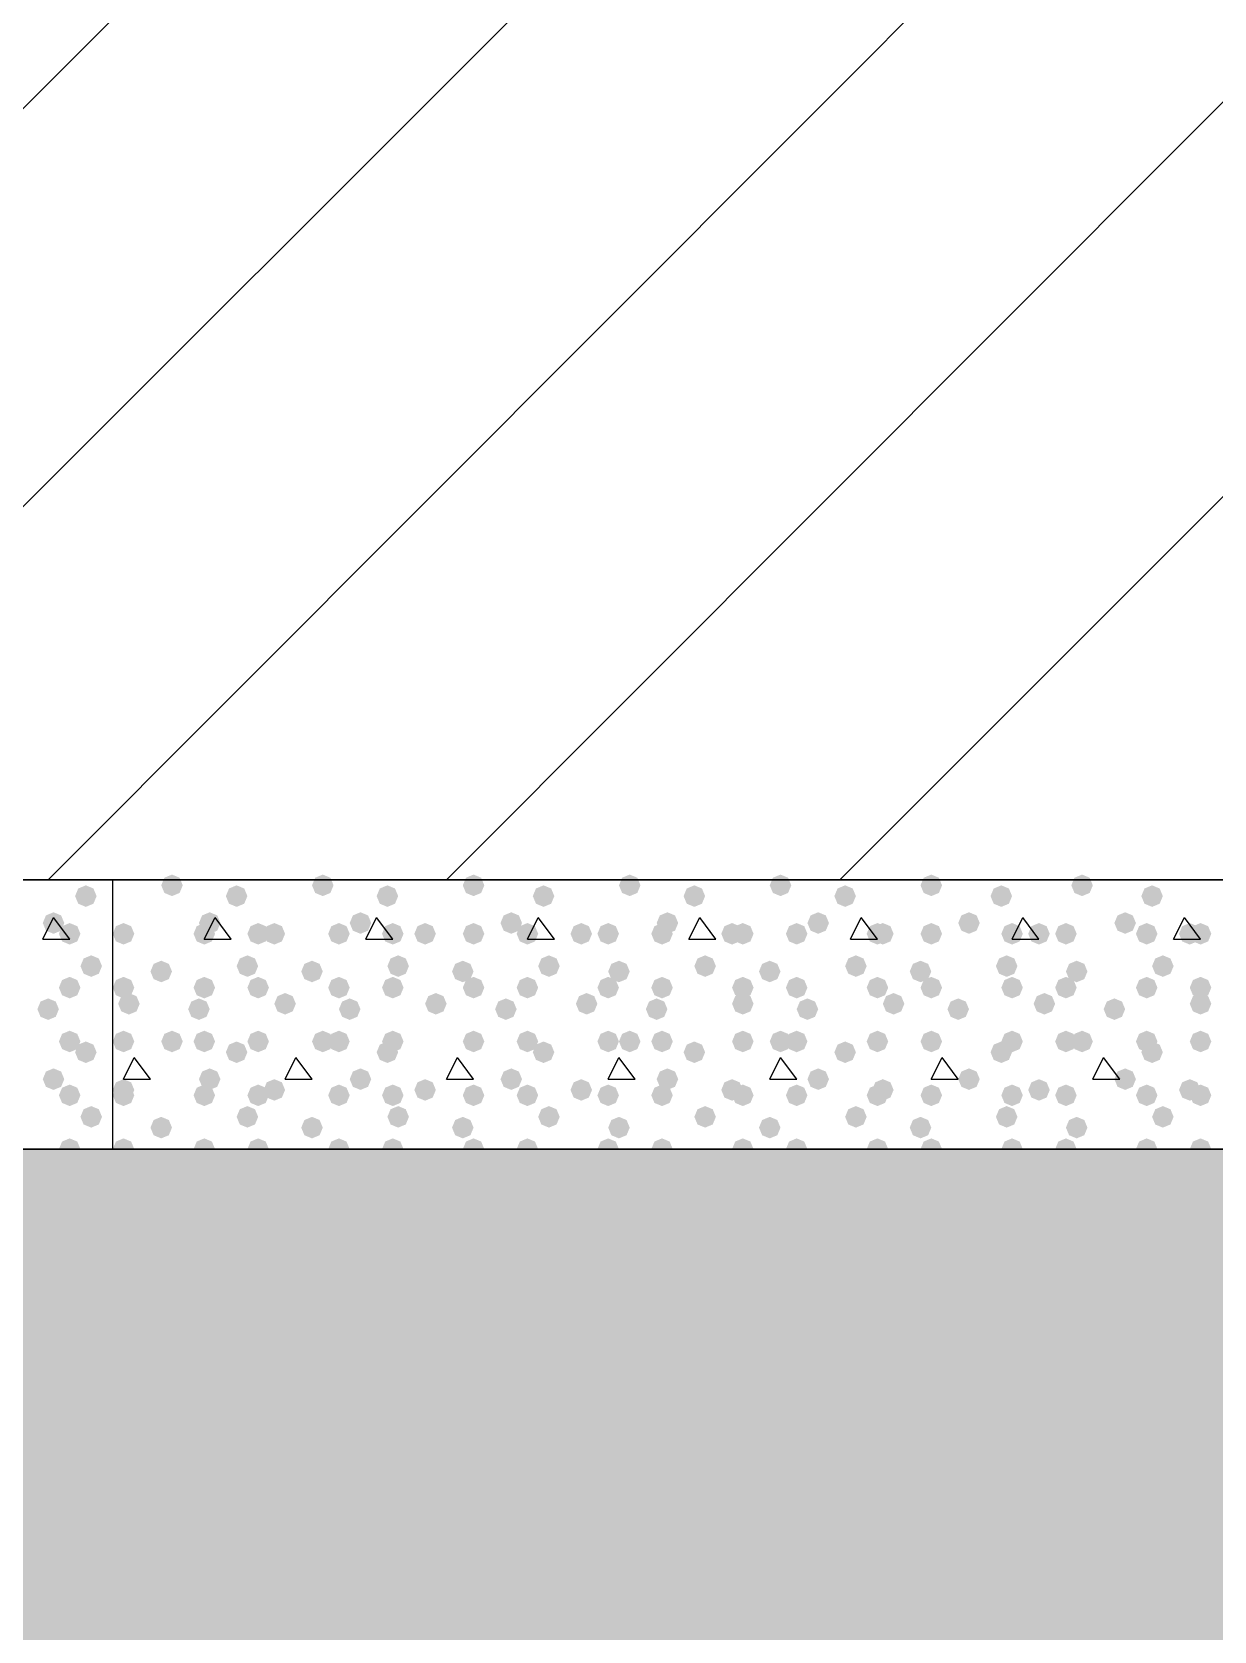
# Model space of a CAD drawing. Header units: millimetres. Extents: x 0 to 420, y 0 to 297.
# Drawn here: x 301.29 to 310.58, y 138.83 to 151.41 of the extents above; entities that cross this region are included whole.
import ezdxf

# ---------------------------------------------------------------- set-up
doc = ezdxf.new("R2010")
doc.units = ezdxf.units.MM
doc.layers.get('0').update_dxf_attribs({"linetype": 'CONTINUOUS'})

msp = doc.modelspace()

# ---------------------------------------------------------------- hatches: boundary and pattern name
at = {"true_color": 0x000008}
for points in [[(302.471667, 144.695333), (302.446796, 144.635537), (302.387, 144.610667), (302.327204, 144.635537), (302.302333, 144.695333), (302.327204, 144.755129), (302.387, 144.78), (302.446796, 144.755129)], [(303.657, 144.695333), (303.632129, 144.635537), (303.572333, 144.610667), (303.512538, 144.635537), (303.487667, 144.695333), (303.512537, 144.755129), (303.572333, 144.78), (303.632129, 144.755129)], [(304.842333, 144.695333), (304.817462, 144.635537), (304.757667, 144.610667), (304.697871, 144.635537), (304.673, 144.695333), (304.697871, 144.755129), (304.757667, 144.78), (304.817462, 144.755129)], [(306.07, 144.695333), (306.045129, 144.635537), (305.985333, 144.610667), (305.925538, 144.635537), (305.900667, 144.695333), (305.925537, 144.755129), (305.985333, 144.78), (306.045129, 144.755129)], [(307.255333, 144.695333), (307.230463, 144.635537), (307.170667, 144.610667), (307.110871, 144.635537), (307.086, 144.695333), (307.110871, 144.755129), (307.170667, 144.78), (307.230462, 144.755129)], [(308.440667, 144.695333), (308.415796, 144.635537), (308.356, 144.610667), (308.296204, 144.635537), (308.271333, 144.695333), (308.296204, 144.755129), (308.356, 144.78), (308.415796, 144.755129)], [(309.626, 144.695333), (309.601129, 144.635537), (309.541333, 144.610667), (309.481537, 144.635537), (309.456667, 144.695333), (309.481537, 144.755129), (309.541333, 144.78), (309.601129, 144.755129)], [(302.979667, 144.610667), (302.954796, 144.550871), (302.895, 144.526), (302.835204, 144.550871), (302.810333, 144.610667), (302.835204, 144.670462), (302.895, 144.695333), (302.954796, 144.670463)], [(304.165, 144.610667), (304.140129, 144.550871), (304.080333, 144.526), (304.020538, 144.550871), (303.995667, 144.610667), (304.020537, 144.670462), (304.080333, 144.695333), (304.140129, 144.670463)], [(305.392667, 144.610667), (305.367796, 144.550871), (305.308, 144.526), (305.248204, 144.550871), (305.223333, 144.610667), (305.248204, 144.670462), (305.308, 144.695333), (305.367796, 144.670463)], [(306.578, 144.610667), (306.553129, 144.550871), (306.493333, 144.526), (306.433538, 144.550871), (306.408667, 144.610667), (306.433537, 144.670462), (306.493333, 144.695333), (306.553129, 144.670463)], [(307.763333, 144.610667), (307.738462, 144.550871), (307.678667, 144.526), (307.618871, 144.550871), (307.594, 144.610667), (307.618871, 144.670462), (307.678667, 144.695333), (307.738462, 144.670463)], [(308.991, 144.610667), (308.966129, 144.550871), (308.906333, 144.526), (308.846537, 144.550871), (308.821667, 144.610667), (308.846537, 144.670462), (308.906333, 144.695333), (308.966129, 144.670463)], [(310.176333, 144.610667), (310.151462, 144.550871), (310.091667, 144.526), (310.031871, 144.550871), (310.007, 144.610667), (310.031871, 144.670462), (310.091667, 144.695333), (310.151462, 144.670463)], [(302.768, 144.399), (302.743129, 144.339204), (302.683333, 144.314333), (302.623538, 144.339204), (302.598667, 144.399), (302.623537, 144.458796), (302.683333, 144.483667), (302.743129, 144.458796)], [(303.953333, 144.399), (303.928463, 144.339204), (303.868667, 144.314333), (303.808871, 144.339204), (303.784, 144.399), (303.808871, 144.458796), (303.868667, 144.483667), (303.928462, 144.458796)], [(305.138667, 144.399), (305.113796, 144.339204), (305.054, 144.314333), (304.994204, 144.339204), (304.969333, 144.399), (304.994204, 144.458796), (305.054, 144.483667), (305.113796, 144.458796)], [(306.366333, 144.399), (306.341462, 144.339204), (306.281667, 144.314333), (306.221871, 144.339204), (306.197, 144.399), (306.221871, 144.458796), (306.281667, 144.483667), (306.341462, 144.458796)], [(307.551667, 144.399), (307.526796, 144.339204), (307.467, 144.314333), (307.407204, 144.339204), (307.382333, 144.399), (307.407204, 144.458796), (307.467, 144.483667), (307.526796, 144.458796)], [(308.737, 144.399), (308.712129, 144.339204), (308.652333, 144.314333), (308.592538, 144.339204), (308.567667, 144.399), (308.592537, 144.458796), (308.652333, 144.483667), (308.712129, 144.458796)], [(309.964667, 144.399), (309.939796, 144.339204), (309.88, 144.314333), (309.820204, 144.339204), (309.795333, 144.399), (309.820204, 144.458796), (309.88, 144.483667), (309.939796, 144.458796)], [(302.090667, 144.314333), (302.065796, 144.254537), (302.006, 144.229667), (301.946204, 144.254537), (301.921333, 144.314333), (301.946204, 144.374129), (302.006, 144.399), (302.065796, 144.374129)], [(302.090667, 144.314333), (302.065796, 144.254537), (302.006, 144.229667), (301.946204, 144.254537), (301.921333, 144.314333), (301.946204, 144.374129), (302.006, 144.399), (302.065796, 144.374129)], [(302.725667, 144.314333), (302.700796, 144.254537), (302.641, 144.229667), (302.581204, 144.254537), (302.556333, 144.314333), (302.581204, 144.374129), (302.641, 144.399), (302.700796, 144.374129)], [(303.149, 144.314333), (303.124129, 144.254537), (303.064333, 144.229667), (303.004537, 144.254537), (302.979667, 144.314333), (303.004537, 144.374129), (303.064333, 144.399), (303.124129, 144.374129)], [(303.276, 144.314333), (303.251129, 144.254537), (303.191333, 144.229667), (303.131537, 144.254537), (303.106667, 144.314333), (303.131537, 144.374129), (303.191333, 144.399), (303.251129, 144.374129)], [(303.784, 144.314333), (303.759129, 144.254537), (303.699333, 144.229667), (303.639537, 144.254537), (303.614667, 144.314333), (303.639537, 144.374129), (303.699333, 144.399), (303.759129, 144.374129)], [(304.207333, 144.314333), (304.182462, 144.254537), (304.122667, 144.229667), (304.062871, 144.254537), (304.038, 144.314333), (304.062871, 144.374129), (304.122667, 144.399), (304.182462, 144.374129)], [(304.461333, 144.314333), (304.436462, 144.254537), (304.376667, 144.229667), (304.316871, 144.254537), (304.292, 144.314333), (304.316871, 144.374129), (304.376667, 144.399), (304.436462, 144.374129)], [(304.842333, 144.314333), (304.817462, 144.254537), (304.757667, 144.229667), (304.697871, 144.254537), (304.673, 144.314333), (304.697871, 144.374129), (304.757667, 144.399), (304.817462, 144.374129)], [(305.265667, 144.314333), (305.240796, 144.254537), (305.181, 144.229667), (305.121204, 144.254537), (305.096333, 144.314333), (305.121204, 144.374129), (305.181, 144.399), (305.240796, 144.374129)], [(305.689, 144.314333), (305.664129, 144.254537), (305.604333, 144.229667), (305.544537, 144.254537), (305.519667, 144.314333), (305.544537, 144.374129), (305.604333, 144.399), (305.664129, 144.374129)], [(305.900667, 144.314333), (305.875796, 144.254537), (305.816, 144.229667), (305.756204, 144.254537), (305.731333, 144.314333), (305.756204, 144.374129), (305.816, 144.399), (305.875796, 144.374129)], [(306.324, 144.314333), (306.299129, 144.254537), (306.239333, 144.229667), (306.179537, 144.254537), (306.154667, 144.314333), (306.179537, 144.374129), (306.239333, 144.399), (306.299129, 144.374129)], [(306.874333, 144.314333), (306.849462, 144.254537), (306.789667, 144.229667), (306.729871, 144.254537), (306.705, 144.314333), (306.729871, 144.374129), (306.789667, 144.399), (306.849462, 144.374129)], [(306.959, 144.314333), (306.934129, 144.254537), (306.874333, 144.229667), (306.814537, 144.254537), (306.789667, 144.314333), (306.814537, 144.374129), (306.874333, 144.399), (306.934129, 144.374129)], [(307.382333, 144.314333), (307.357462, 144.254537), (307.297667, 144.229667), (307.237871, 144.254537), (307.213, 144.314333), (307.237871, 144.374129), (307.297667, 144.399), (307.357462, 144.374129)], [(308.017333, 144.314333), (307.992462, 144.254537), (307.932667, 144.229667), (307.872871, 144.254537), (307.848, 144.314333), (307.872871, 144.374129), (307.932667, 144.399), (307.992462, 144.374129)], [(308.059667, 144.314333), (308.034796, 144.254537), (307.975, 144.229667), (307.915204, 144.254537), (307.890333, 144.314333), (307.915204, 144.374129), (307.975, 144.399), (308.034796, 144.374129)], [(308.440667, 144.314333), (308.415796, 144.254537), (308.356, 144.229667), (308.296204, 144.254537), (308.271333, 144.314333), (308.296204, 144.374129), (308.356, 144.399), (308.415796, 144.374129)], [(309.075667, 144.314333), (309.050796, 144.254537), (308.991, 144.229667), (308.931204, 144.254537), (308.906333, 144.314333), (308.931204, 144.374129), (308.991, 144.399), (309.050796, 144.374129)], [(309.287333, 144.314333), (309.262462, 144.254537), (309.202667, 144.229667), (309.142871, 144.254537), (309.118, 144.314333), (309.142871, 144.374129), (309.202667, 144.399), (309.262462, 144.374129)], [(309.499, 144.314333), (309.474129, 144.254537), (309.414333, 144.229667), (309.354537, 144.254537), (309.329667, 144.314333), (309.354537, 144.374129), (309.414333, 144.399), (309.474129, 144.374129)], [(310.134, 144.314333), (310.109129, 144.254537), (310.049333, 144.229667), (309.989537, 144.254537), (309.964667, 144.314333), (309.989537, 144.374129), (310.049333, 144.399), (310.109129, 144.374129)], [(310.472667, 144.314333), (310.447796, 144.254537), (310.388, 144.229667), (310.328204, 144.254537), (310.303333, 144.314333), (310.328204, 144.374129), (310.388, 144.399), (310.447796, 144.374129)], [(310.557333, 144.314333), (310.532462, 144.254537), (310.472667, 144.229667), (310.412871, 144.254537), (310.388, 144.314333), (310.412871, 144.374129), (310.472667, 144.399), (310.532462, 144.374129)], [(302.387, 144.018), (302.362129, 143.958204), (302.302333, 143.933333), (302.242538, 143.958204), (302.217667, 144.018), (302.242537, 144.077796), (302.302333, 144.102667), (302.362129, 144.077796)], [(303.064333, 144.060333), (303.039462, 144.000537), (302.979667, 143.975667), (302.919871, 144.000537), (302.895, 144.060333), (302.919871, 144.120129), (302.979667, 144.145), (303.039462, 144.120129)], [(303.572333, 144.018), (303.547462, 143.958204), (303.487667, 143.933333), (303.427871, 143.958204), (303.403, 144.018), (303.427871, 144.077796), (303.487667, 144.102667), (303.547462, 144.077796)], [(304.249667, 144.060333), (304.224796, 144.000537), (304.165, 143.975667), (304.105204, 144.000537), (304.080333, 144.060333), (304.105204, 144.120129), (304.165, 144.145), (304.224796, 144.120129)], [(304.757667, 144.018), (304.732796, 143.958204), (304.673, 143.933333), (304.613204, 143.958204), (304.588333, 144.018), (304.613204, 144.077796), (304.673, 144.102667), (304.732796, 144.077796)], [(305.435, 144.060333), (305.410129, 144.000537), (305.350333, 143.975667), (305.290538, 144.000537), (305.265667, 144.060333), (305.290537, 144.120129), (305.350333, 144.145), (305.410129, 144.120129)], [(305.985333, 144.018), (305.960463, 143.958204), (305.900667, 143.933333), (305.840871, 143.958204), (305.816, 144.018), (305.840871, 144.077796), (305.900667, 144.102667), (305.960462, 144.077796)], [(306.662667, 144.060333), (306.637796, 144.000537), (306.578, 143.975667), (306.518204, 144.000537), (306.493333, 144.060333), (306.518204, 144.120129), (306.578, 144.145), (306.637796, 144.120129)], [(307.170667, 144.018), (307.145796, 143.958204), (307.086, 143.933333), (307.026204, 143.958204), (307.001333, 144.018), (307.026204, 144.077796), (307.086, 144.102667), (307.145796, 144.077796)], [(307.848, 144.060333), (307.823129, 144.000537), (307.763333, 143.975667), (307.703538, 144.000537), (307.678667, 144.060333), (307.703537, 144.120129), (307.763333, 144.145), (307.823129, 144.120129)], [(308.356, 144.018), (308.331129, 143.958204), (308.271333, 143.933333), (308.211537, 143.958204), (308.186667, 144.018), (308.211537, 144.077796), (308.271333, 144.102667), (308.331129, 144.077796)], [(309.033333, 144.060333), (309.008462, 144.000537), (308.948667, 143.975667), (308.888871, 144.000537), (308.864, 144.060333), (308.888871, 144.120129), (308.948667, 144.145), (309.008462, 144.120129)], [(309.583667, 144.018), (309.558796, 143.958204), (309.499, 143.933333), (309.439204, 143.958204), (309.414333, 144.018), (309.439204, 144.077796), (309.499, 144.102667), (309.558796, 144.077796)], [(310.261, 144.060333), (310.236129, 144.000537), (310.176333, 143.975667), (310.116537, 144.000537), (310.091667, 144.060333), (310.116537, 144.120129), (310.176333, 144.145), (310.236129, 144.120129)], [(302.090667, 143.891), (302.065796, 143.831204), (302.006, 143.806333), (301.946204, 143.831204), (301.921333, 143.891), (301.946204, 143.950796), (302.006, 143.975667), (302.065796, 143.950796)], [(302.725667, 143.891), (302.700796, 143.831204), (302.641, 143.806333), (302.581204, 143.831204), (302.556333, 143.891), (302.581204, 143.950796), (302.641, 143.975667), (302.700796, 143.950796)], [(303.149, 143.891), (303.124129, 143.831204), (303.064333, 143.806333), (303.004537, 143.831204), (302.979667, 143.891), (303.004537, 143.950796), (303.064333, 143.975667), (303.124129, 143.950796)], [(303.784, 143.891), (303.759129, 143.831204), (303.699333, 143.806333), (303.639537, 143.831204), (303.614667, 143.891), (303.639537, 143.950796), (303.699333, 143.975667), (303.759129, 143.950796)], [(304.207333, 143.891), (304.182462, 143.831204), (304.122667, 143.806333), (304.062871, 143.831204), (304.038, 143.891), (304.062871, 143.950796), (304.122667, 143.975667), (304.182462, 143.950796)], [(304.842333, 143.891), (304.817462, 143.831204), (304.757667, 143.806333), (304.697871, 143.831204), (304.673, 143.891), (304.697871, 143.950796), (304.757667, 143.975667), (304.817462, 143.950796)], [(305.265667, 143.891), (305.240796, 143.831204), (305.181, 143.806333), (305.121204, 143.831204), (305.096333, 143.891), (305.121204, 143.950796), (305.181, 143.975667), (305.240796, 143.950796)], [(305.900667, 143.891), (305.875796, 143.831204), (305.816, 143.806333), (305.756204, 143.831204), (305.731333, 143.891), (305.756204, 143.950796), (305.816, 143.975667), (305.875796, 143.950796)], [(306.324, 143.891), (306.299129, 143.831204), (306.239333, 143.806333), (306.179537, 143.831204), (306.154667, 143.891), (306.179537, 143.950796), (306.239333, 143.975667), (306.299129, 143.950796)], [(306.959, 143.891), (306.934129, 143.831204), (306.874333, 143.806333), (306.814537, 143.831204), (306.789667, 143.891), (306.814537, 143.950796), (306.874333, 143.975667), (306.934129, 143.950796)], [(307.382333, 143.891), (307.357462, 143.831204), (307.297667, 143.806333), (307.237871, 143.831204), (307.213, 143.891), (307.237871, 143.950796), (307.297667, 143.975667), (307.357462, 143.950796)], [(308.017333, 143.891), (307.992462, 143.831204), (307.932667, 143.806333), (307.872871, 143.831204), (307.848, 143.891), (307.872871, 143.950796), (307.932667, 143.975667), (307.992462, 143.950796)], [(308.440667, 143.891), (308.415796, 143.831204), (308.356, 143.806333), (308.296204, 143.831204), (308.271333, 143.891), (308.296204, 143.950796), (308.356, 143.975667), (308.415796, 143.950796)], [(309.075667, 143.891), (309.050796, 143.831204), (308.991, 143.806333), (308.931204, 143.831204), (308.906333, 143.891), (308.931204, 143.950796), (308.991, 143.975667), (309.050796, 143.950796)], [(309.499, 143.891), (309.474129, 143.831204), (309.414333, 143.806333), (309.354537, 143.831204), (309.329667, 143.891), (309.354537, 143.950796), (309.414333, 143.975667), (309.474129, 143.950796)], [(310.134, 143.891), (310.109129, 143.831204), (310.049333, 143.806333), (309.989537, 143.831204), (309.964667, 143.891), (309.989537, 143.950796), (310.049333, 143.975667), (310.109129, 143.950796)], [(310.557333, 143.891), (310.532462, 143.831204), (310.472667, 143.806333), (310.412871, 143.831204), (310.388, 143.891), (310.412871, 143.950796), (310.472667, 143.975667), (310.532462, 143.950796)], [(302.133, 143.764), (302.108129, 143.704204), (302.048333, 143.679333), (301.988538, 143.704204), (301.963667, 143.764), (301.988537, 143.823796), (302.048333, 143.848667), (302.108129, 143.823796)], [(303.360667, 143.764), (303.335796, 143.704204), (303.276, 143.679333), (303.216204, 143.704204), (303.191333, 143.764), (303.216204, 143.823796), (303.276, 143.848667), (303.335796, 143.823796)], [(304.546, 143.764), (304.521129, 143.704204), (304.461333, 143.679333), (304.401538, 143.704204), (304.376667, 143.764), (304.401537, 143.823796), (304.461333, 143.848667), (304.521129, 143.823796)], [(305.731333, 143.764), (305.706462, 143.704204), (305.646667, 143.679333), (305.586871, 143.704204), (305.562, 143.764), (305.586871, 143.823796), (305.646667, 143.848667), (305.706462, 143.823796)], [(306.959, 143.764), (306.934129, 143.704204), (306.874333, 143.679333), (306.814537, 143.704204), (306.789667, 143.764), (306.814537, 143.823796), (306.874333, 143.848667), (306.934129, 143.823796)], [(308.144333, 143.764), (308.119462, 143.704204), (308.059667, 143.679333), (307.999871, 143.704204), (307.975, 143.764), (307.999871, 143.823796), (308.059667, 143.848667), (308.119462, 143.823796)], [(309.329667, 143.764), (309.304796, 143.704204), (309.245, 143.679333), (309.185204, 143.704204), (309.160333, 143.764), (309.185204, 143.823796), (309.245, 143.848667), (309.304796, 143.823796)], [(310.557333, 143.764), (310.532462, 143.704204), (310.472667, 143.679333), (310.412871, 143.704204), (310.388, 143.764), (310.412871, 143.823796), (310.472667, 143.848667), (310.532462, 143.823796)], [(302.683333, 143.721667), (302.658462, 143.661871), (302.598667, 143.637), (302.538871, 143.661871), (302.514, 143.721667), (302.538871, 143.781462), (302.598667, 143.806333), (302.658462, 143.781463)], [(303.868667, 143.721667), (303.843796, 143.661871), (303.784, 143.637), (303.724204, 143.661871), (303.699333, 143.721667), (303.724204, 143.781462), (303.784, 143.806333), (303.843796, 143.781463)], [(305.096333, 143.721667), (305.071462, 143.661871), (305.011667, 143.637), (304.951871, 143.661871), (304.927, 143.721667), (304.951871, 143.781462), (305.011667, 143.806333), (305.071462, 143.781463)], [(306.281667, 143.721667), (306.256796, 143.661871), (306.197, 143.637), (306.137204, 143.661871), (306.112333, 143.721667), (306.137204, 143.781462), (306.197, 143.806333), (306.256796, 143.781463)], [(307.467, 143.721667), (307.442129, 143.661871), (307.382333, 143.637), (307.322538, 143.661871), (307.297667, 143.721667), (307.322537, 143.781462), (307.382333, 143.806333), (307.442129, 143.781463)], [(308.652333, 143.721667), (308.627462, 143.661871), (308.567667, 143.637), (308.507871, 143.661871), (308.483, 143.721667), (308.507871, 143.781462), (308.567667, 143.806333), (308.627462, 143.781463)], [(309.88, 143.721667), (309.855129, 143.661871), (309.795333, 143.637), (309.735537, 143.661871), (309.710667, 143.721667), (309.735537, 143.781462), (309.795333, 143.806333), (309.855129, 143.781463)], [(302.090667, 143.467667), (302.065796, 143.407871), (302.006, 143.383), (301.946204, 143.407871), (301.921333, 143.467667), (301.946204, 143.527462), (302.006, 143.552333), (302.065796, 143.527463)], [(302.471667, 143.467667), (302.446796, 143.407871), (302.387, 143.383), (302.327204, 143.407871), (302.302333, 143.467667), (302.327204, 143.527462), (302.387, 143.552333), (302.446796, 143.527463)], [(302.725667, 143.467667), (302.700796, 143.407871), (302.641, 143.383), (302.581204, 143.407871), (302.556333, 143.467667), (302.581204, 143.527462), (302.641, 143.552333), (302.700796, 143.527463)], [(302.979667, 143.383), (302.954796, 143.323204), (302.895, 143.298333), (302.835204, 143.323204), (302.810333, 143.383), (302.835204, 143.442796), (302.895, 143.467667), (302.954796, 143.442796)], [(303.149, 143.467667), (303.124129, 143.407871), (303.064333, 143.383), (303.004537, 143.407871), (302.979667, 143.467667), (303.004537, 143.527462), (303.064333, 143.552333), (303.124129, 143.527463)], [(303.657, 143.467667), (303.632129, 143.407871), (303.572333, 143.383), (303.512538, 143.407871), (303.487667, 143.467667), (303.512537, 143.527462), (303.572333, 143.552333), (303.632129, 143.527463)], [(303.784, 143.467667), (303.759129, 143.407871), (303.699333, 143.383), (303.639537, 143.407871), (303.614667, 143.467667), (303.639537, 143.527462), (303.699333, 143.552333), (303.759129, 143.527463)], [(304.165, 143.383), (304.140129, 143.323204), (304.080333, 143.298333), (304.020538, 143.323204), (303.995667, 143.383), (304.020537, 143.442796), (304.080333, 143.467667), (304.140129, 143.442796)], [(304.207333, 143.467667), (304.182462, 143.407871), (304.122667, 143.383), (304.062871, 143.407871), (304.038, 143.467667), (304.062871, 143.527462), (304.122667, 143.552333), (304.182462, 143.527463)], [(304.842333, 143.467667), (304.817462, 143.407871), (304.757667, 143.383), (304.697871, 143.407871), (304.673, 143.467667), (304.697871, 143.527462), (304.757667, 143.552333), (304.817462, 143.527463)], [(304.842333, 143.467667), (304.817462, 143.407871), (304.757667, 143.383), (304.697871, 143.407871), (304.673, 143.467667), (304.697871, 143.527462), (304.757667, 143.552333), (304.817462, 143.527463)], [(305.265667, 143.467667), (305.240796, 143.407871), (305.181, 143.383), (305.121204, 143.407871), (305.096333, 143.467667), (305.121204, 143.527462), (305.181, 143.552333), (305.240796, 143.527463)], [(305.392667, 143.383), (305.367796, 143.323204), (305.308, 143.298333), (305.248204, 143.323204), (305.223333, 143.383), (305.248204, 143.442796), (305.308, 143.467667), (305.367796, 143.442796)], [(305.900667, 143.467667), (305.875796, 143.407871), (305.816, 143.383), (305.756204, 143.407871), (305.731333, 143.467667), (305.756204, 143.527462), (305.816, 143.552333), (305.875796, 143.527463)], [(306.07, 143.467667), (306.045129, 143.407871), (305.985333, 143.383), (305.925538, 143.407871), (305.900667, 143.467667), (305.925537, 143.527462), (305.985333, 143.552333), (306.045129, 143.527463)], [(306.324, 143.467667), (306.299129, 143.407871), (306.239333, 143.383), (306.179537, 143.407871), (306.154667, 143.467667), (306.179537, 143.527462), (306.239333, 143.552333), (306.299129, 143.527463)], [(306.578, 143.383), (306.553129, 143.323204), (306.493333, 143.298333), (306.433538, 143.323204), (306.408667, 143.383), (306.433537, 143.442796), (306.493333, 143.467667), (306.553129, 143.442796)], [(306.959, 143.467667), (306.934129, 143.407871), (306.874333, 143.383), (306.814537, 143.407871), (306.789667, 143.467667), (306.814537, 143.527462), (306.874333, 143.552333), (306.934129, 143.527463)], [(307.255333, 143.467667), (307.230463, 143.407871), (307.170667, 143.383), (307.110871, 143.407871), (307.086, 143.467667), (307.110871, 143.527462), (307.170667, 143.552333), (307.230462, 143.527463)], [(307.382333, 143.467667), (307.357462, 143.407871), (307.297667, 143.383), (307.237871, 143.407871), (307.213, 143.467667), (307.237871, 143.527462), (307.297667, 143.552333), (307.357462, 143.527463)], [(307.763333, 143.383), (307.738462, 143.323204), (307.678667, 143.298333), (307.618871, 143.323204), (307.594, 143.383), (307.618871, 143.442796), (307.678667, 143.467667), (307.738462, 143.442796)], [(308.017333, 143.467667), (307.992462, 143.407871), (307.932667, 143.383), (307.872871, 143.407871), (307.848, 143.467667), (307.872871, 143.527462), (307.932667, 143.552333), (307.992462, 143.527463)], [(308.440667, 143.467667), (308.415796, 143.407871), (308.356, 143.383), (308.296204, 143.407871), (308.271333, 143.467667), (308.296204, 143.527462), (308.356, 143.552333), (308.415796, 143.527463)], [(308.440667, 143.467667), (308.415796, 143.407871), (308.356, 143.383), (308.296204, 143.407871), (308.271333, 143.467667), (308.296204, 143.527462), (308.356, 143.552333), (308.415796, 143.527463)], [(308.991, 143.383), (308.966129, 143.323204), (308.906333, 143.298333), (308.846537, 143.323204), (308.821667, 143.383), (308.846537, 143.442796), (308.906333, 143.467667), (308.966129, 143.442796)], [(309.075667, 143.467667), (309.050796, 143.407871), (308.991, 143.383), (308.931204, 143.407871), (308.906333, 143.467667), (308.931204, 143.527462), (308.991, 143.552333), (309.050796, 143.527463)], [(309.499, 143.467667), (309.474129, 143.407871), (309.414333, 143.383), (309.354537, 143.407871), (309.329667, 143.467667), (309.354537, 143.527462), (309.414333, 143.552333), (309.474129, 143.527463)], [(309.626, 143.467667), (309.601129, 143.407871), (309.541333, 143.383), (309.481537, 143.407871), (309.456667, 143.467667), (309.481537, 143.527462), (309.541333, 143.552333), (309.601129, 143.527463)], [(310.134, 143.467667), (310.109129, 143.407871), (310.049333, 143.383), (309.989537, 143.407871), (309.964667, 143.467667), (309.989537, 143.527462), (310.049333, 143.552333), (310.109129, 143.527463)], [(310.176333, 143.383), (310.151462, 143.323204), (310.091667, 143.298333), (310.031871, 143.323204), (310.007, 143.383), (310.031871, 143.442796), (310.091667, 143.467667), (310.151462, 143.442796)], [(310.557333, 143.467667), (310.532462, 143.407871), (310.472667, 143.383), (310.412871, 143.407871), (310.388, 143.467667), (310.412871, 143.527462), (310.472667, 143.552333), (310.532462, 143.527463)], [(302.768, 143.171333), (302.743129, 143.111537), (302.683333, 143.086667), (302.623538, 143.111537), (302.598667, 143.171333), (302.623537, 143.231129), (302.683333, 143.256), (302.743129, 143.231129)], [(303.953333, 143.171333), (303.928463, 143.111537), (303.868667, 143.086667), (303.808871, 143.111537), (303.784, 143.171333), (303.808871, 143.231129), (303.868667, 143.256), (303.928462, 143.231129)], [(305.138667, 143.171333), (305.113796, 143.111537), (305.054, 143.086667), (304.994204, 143.111537), (304.969333, 143.171333), (304.994204, 143.231129), (305.054, 143.256), (305.113796, 143.231129)], [(306.366333, 143.171333), (306.341462, 143.111537), (306.281667, 143.086667), (306.221871, 143.111537), (306.197, 143.171333), (306.221871, 143.231129), (306.281667, 143.256), (306.341462, 143.231129)], [(307.551667, 143.171333), (307.526796, 143.111537), (307.467, 143.086667), (307.407204, 143.111537), (307.382333, 143.171333), (307.407204, 143.231129), (307.467, 143.256), (307.526796, 143.231129)], [(308.737, 143.171333), (308.712129, 143.111537), (308.652333, 143.086667), (308.592538, 143.111537), (308.567667, 143.171333), (308.592537, 143.231129), (308.652333, 143.256), (308.712129, 143.231129)], [(309.964667, 143.171333), (309.939796, 143.111537), (309.88, 143.086667), (309.820204, 143.111537), (309.795333, 143.171333), (309.820204, 143.231129), (309.88, 143.256), (309.939796, 143.231129)], [(302.090667, 143.086667), (302.065796, 143.026871), (302.006, 143.002), (301.946204, 143.026871), (301.921333, 143.086667), (301.946204, 143.146462), (302.006, 143.171333), (302.065796, 143.146463)], [(302.090667, 143.044333), (302.065796, 142.984537), (302.006, 142.959667), (301.946204, 142.984537), (301.921333, 143.044333), (301.946204, 143.104129), (302.006, 143.129), (302.065796, 143.104129)], [(302.725667, 143.044333), (302.700796, 142.984537), (302.641, 142.959667), (302.581204, 142.984537), (302.556333, 143.044333), (302.581204, 143.104129), (302.641, 143.129), (302.700796, 143.104129)], [(303.149, 143.044333), (303.124129, 142.984537), (303.064333, 142.959667), (303.004537, 142.984537), (302.979667, 143.044333), (303.004537, 143.104129), (303.064333, 143.129), (303.124129, 143.104129)], [(303.276, 143.086667), (303.251129, 143.026871), (303.191333, 143.002), (303.131537, 143.026871), (303.106667, 143.086667), (303.131537, 143.146462), (303.191333, 143.171333), (303.251129, 143.146463)], [(303.784, 143.044333), (303.759129, 142.984537), (303.699333, 142.959667), (303.639537, 142.984537), (303.614667, 143.044333), (303.639537, 143.104129), (303.699333, 143.129), (303.759129, 143.104129)], [(304.207333, 143.044333), (304.182462, 142.984537), (304.122667, 142.959667), (304.062871, 142.984537), (304.038, 143.044333), (304.062871, 143.104129), (304.122667, 143.129), (304.182462, 143.104129)], [(304.461333, 143.086667), (304.436462, 143.026871), (304.376667, 143.002), (304.316871, 143.026871), (304.292, 143.086667), (304.316871, 143.146462), (304.376667, 143.171333), (304.436462, 143.146463)], [(304.842333, 143.044333), (304.817462, 142.984537), (304.757667, 142.959667), (304.697871, 142.984537), (304.673, 143.044333), (304.697871, 143.104129), (304.757667, 143.129), (304.817462, 143.104129)], [(305.265667, 143.044333), (305.240796, 142.984537), (305.181, 142.959667), (305.121204, 142.984537), (305.096333, 143.044333), (305.121204, 143.104129), (305.181, 143.129), (305.240796, 143.104129)], [(305.689, 143.086667), (305.664129, 143.026871), (305.604333, 143.002), (305.544537, 143.026871), (305.519667, 143.086667), (305.544537, 143.146462), (305.604333, 143.171333), (305.664129, 143.146463)], [(305.900667, 143.044333), (305.875796, 142.984537), (305.816, 142.959667), (305.756204, 142.984537), (305.731333, 143.044333), (305.756204, 143.104129), (305.816, 143.129), (305.875796, 143.104129)], [(306.324, 143.044333), (306.299129, 142.984537), (306.239333, 142.959667), (306.179537, 142.984537), (306.154667, 143.044333), (306.179537, 143.104129), (306.239333, 143.129), (306.299129, 143.104129)], [(306.874333, 143.086667), (306.849462, 143.026871), (306.789667, 143.002), (306.729871, 143.026871), (306.705, 143.086667), (306.729871, 143.146462), (306.789667, 143.171333), (306.849462, 143.146463)], [(306.959, 143.044333), (306.934129, 142.984537), (306.874333, 142.959667), (306.814537, 142.984537), (306.789667, 143.044333), (306.814537, 143.104129), (306.874333, 143.129), (306.934129, 143.104129)], [(307.382333, 143.044333), (307.357462, 142.984537), (307.297667, 142.959667), (307.237871, 142.984537), (307.213, 143.044333), (307.237871, 143.104129), (307.297667, 143.129), (307.357462, 143.104129)], [(308.017333, 143.044333), (307.992462, 142.984537), (307.932667, 142.959667), (307.872871, 142.984537), (307.848, 143.044333), (307.872871, 143.104129), (307.932667, 143.129), (307.992462, 143.104129)], [(308.059667, 143.086667), (308.034796, 143.026871), (307.975, 143.002), (307.915204, 143.026871), (307.890333, 143.086667), (307.915204, 143.146462), (307.975, 143.171333), (308.034796, 143.146463)], [(308.440667, 143.044333), (308.415796, 142.984537), (308.356, 142.959667), (308.296204, 142.984537), (308.271333, 143.044333), (308.296204, 143.104129), (308.356, 143.129), (308.415796, 143.104129)], [(309.075667, 143.044333), (309.050796, 142.984537), (308.991, 142.959667), (308.931204, 142.984537), (308.906333, 143.044333), (308.931204, 143.104129), (308.991, 143.129), (309.050796, 143.104129)], [(309.287333, 143.086667), (309.262462, 143.026871), (309.202667, 143.002), (309.142871, 143.026871), (309.118, 143.086667), (309.142871, 143.146462), (309.202667, 143.171333), (309.262462, 143.146463)], [(309.499, 143.044333), (309.474129, 142.984537), (309.414333, 142.959667), (309.354537, 142.984537), (309.329667, 143.044333), (309.354537, 143.104129), (309.414333, 143.129), (309.474129, 143.104129)], [(310.134, 143.044333), (310.109129, 142.984537), (310.049333, 142.959667), (309.989537, 142.984537), (309.964667, 143.044333), (309.989537, 143.104129), (310.049333, 143.129), (310.109129, 143.104129)], [(310.472667, 143.086667), (310.447796, 143.026871), (310.388, 143.002), (310.328204, 143.026871), (310.303333, 143.086667), (310.328204, 143.146462), (310.388, 143.171333), (310.447796, 143.146463)], [(310.557333, 143.044333), (310.532462, 142.984537), (310.472667, 142.959667), (310.412871, 142.984537), (310.388, 143.044333), (310.412871, 143.104129), (310.472667, 143.129), (310.532462, 143.104129)], [(303.064333, 142.875), (303.039462, 142.815204), (302.979667, 142.790333), (302.919871, 142.815204), (302.895, 142.875), (302.919871, 142.934796), (302.979667, 142.959667), (303.039462, 142.934796)], [(304.249667, 142.875), (304.224796, 142.815204), (304.165, 142.790333), (304.105204, 142.815204), (304.080333, 142.875), (304.105204, 142.934796), (304.165, 142.959667), (304.224796, 142.934796)], [(305.435, 142.875), (305.410129, 142.815204), (305.350333, 142.790333), (305.290538, 142.815204), (305.265667, 142.875), (305.290537, 142.934796), (305.350333, 142.959667), (305.410129, 142.934796)], [(306.662667, 142.875), (306.637796, 142.815204), (306.578, 142.790333), (306.518204, 142.815204), (306.493333, 142.875), (306.518204, 142.934796), (306.578, 142.959667), (306.637796, 142.934796)], [(307.848, 142.875), (307.823129, 142.815204), (307.763333, 142.790333), (307.703538, 142.815204), (307.678667, 142.875), (307.703537, 142.934796), (307.763333, 142.959667), (307.823129, 142.934796)], [(309.033333, 142.875), (309.008462, 142.815204), (308.948667, 142.790333), (308.888871, 142.815204), (308.864, 142.875), (308.888871, 142.934796), (308.948667, 142.959667), (309.008462, 142.934796)], [(310.261, 142.875), (310.236129, 142.815204), (310.176333, 142.790333), (310.116537, 142.815204), (310.091667, 142.875), (310.116537, 142.934796), (310.176333, 142.959667), (310.236129, 142.934796)], [(302.387, 142.790333), (302.362129, 142.730537), (302.302333, 142.705667), (302.242538, 142.730537), (302.217667, 142.790333), (302.242537, 142.850129), (302.302333, 142.875), (302.362129, 142.850129)], [(303.572333, 142.790333), (303.547462, 142.730537), (303.487667, 142.705667), (303.427871, 142.730537), (303.403, 142.790333), (303.427871, 142.850129), (303.487667, 142.875), (303.547462, 142.850129)], [(304.757667, 142.790333), (304.732796, 142.730537), (304.673, 142.705667), (304.613204, 142.730537), (304.588333, 142.790333), (304.613204, 142.850129), (304.673, 142.875), (304.732796, 142.850129)], [(305.985333, 142.790333), (305.960463, 142.730537), (305.900667, 142.705667), (305.840871, 142.730537), (305.816, 142.790333), (305.840871, 142.850129), (305.900667, 142.875), (305.960462, 142.850129)], [(307.170667, 142.790333), (307.145796, 142.730537), (307.086, 142.705667), (307.026204, 142.730537), (307.001333, 142.790333), (307.026204, 142.850129), (307.086, 142.875), (307.145796, 142.850129)], [(308.356, 142.790333), (308.331129, 142.730537), (308.271333, 142.705667), (308.211537, 142.730537), (308.186667, 142.790333), (308.211537, 142.850129), (308.271333, 142.875), (308.331129, 142.850129)], [(309.583667, 142.790333), (309.558796, 142.730537), (309.499, 142.705667), (309.439204, 142.730537), (309.414333, 142.790333), (309.439204, 142.850129), (309.499, 142.875), (309.558796, 142.850129)], [(302.090667, 142.621), (302.065796, 142.561204), (302.006, 142.536333), (301.946204, 142.561204), (301.921333, 142.621), (301.946204, 142.680796), (302.006, 142.705667), (302.065796, 142.680796)], [(302.725667, 142.621), (302.700796, 142.561204), (302.641, 142.536333), (302.581204, 142.561204), (302.556333, 142.621), (302.581204, 142.680796), (302.641, 142.705667), (302.700796, 142.680796)], [(303.149, 142.621), (303.124129, 142.561204), (303.064333, 142.536333), (303.004537, 142.561204), (302.979667, 142.621), (303.004537, 142.680796), (303.064333, 142.705667), (303.124129, 142.680796)], [(303.784, 142.621), (303.759129, 142.561204), (303.699333, 142.536333), (303.639537, 142.561204), (303.614667, 142.621), (303.639537, 142.680796), (303.699333, 142.705667), (303.759129, 142.680796)], [(304.207333, 142.621), (304.182462, 142.561204), (304.122667, 142.536333), (304.062871, 142.561204), (304.038, 142.621), (304.062871, 142.680796), (304.122667, 142.705667), (304.182462, 142.680796)], [(304.842333, 142.621), (304.817462, 142.561204), (304.757667, 142.536333), (304.697871, 142.561204), (304.673, 142.621), (304.697871, 142.680796), (304.757667, 142.705667), (304.817462, 142.680796)], [(305.265667, 142.621), (305.240796, 142.561204), (305.181, 142.536333), (305.121204, 142.561204), (305.096333, 142.621), (305.121204, 142.680796), (305.181, 142.705667), (305.240796, 142.680796)], [(305.900667, 142.621), (305.875796, 142.561204), (305.816, 142.536333), (305.756204, 142.561204), (305.731333, 142.621), (305.756204, 142.680796), (305.816, 142.705667), (305.875796, 142.680796)], [(306.324, 142.621), (306.299129, 142.561204), (306.239333, 142.536333), (306.179537, 142.561204), (306.154667, 142.621), (306.179537, 142.680796), (306.239333, 142.705667), (306.299129, 142.680796)], [(306.959, 142.621), (306.934129, 142.561204), (306.874333, 142.536333), (306.814537, 142.561204), (306.789667, 142.621), (306.814537, 142.680796), (306.874333, 142.705667), (306.934129, 142.680796)], [(307.382333, 142.621), (307.357462, 142.561204), (307.297667, 142.536333), (307.237871, 142.561204), (307.213, 142.621), (307.237871, 142.680796), (307.297667, 142.705667), (307.357462, 142.680796)], [(308.017333, 142.621), (307.992462, 142.561204), (307.932667, 142.536333), (307.872871, 142.561204), (307.848, 142.621), (307.872871, 142.680796), (307.932667, 142.705667), (307.992462, 142.680796)], [(308.440667, 142.621), (308.415796, 142.561204), (308.356, 142.536333), (308.296204, 142.561204), (308.271333, 142.621), (308.296204, 142.680796), (308.356, 142.705667), (308.415796, 142.680796)], [(309.075667, 142.621), (309.050796, 142.561204), (308.991, 142.536333), (308.931204, 142.561204), (308.906333, 142.621), (308.931204, 142.680796), (308.991, 142.705667), (309.050796, 142.680796)], [(309.499, 142.621), (309.474129, 142.561204), (309.414333, 142.536333), (309.354537, 142.561204), (309.329667, 142.621), (309.354537, 142.680796), (309.414333, 142.705667), (309.474129, 142.680796)], [(310.134, 142.621), (310.109129, 142.561204), (310.049333, 142.536333), (309.989537, 142.561204), (309.964667, 142.621), (309.989537, 142.680796), (310.049333, 142.705667), (310.109129, 142.680796)], [(310.557333, 142.621), (310.532462, 142.561204), (310.472667, 142.536333), (310.412871, 142.561204), (310.388, 142.621), (310.412871, 142.680796), (310.472667, 142.705667), (310.532462, 142.680796)]]:
    msp.add_hatch(color=0, dxfattribs=at).paths.add_polyline_path(points, flags=0)
at = {"true_color": 0x000007}
for points in [[(301.794333, 144.610667), (301.769462, 144.550871), (301.709667, 144.526), (301.649871, 144.550871), (301.625, 144.610667), (301.649871, 144.670462), (301.709667, 144.695333), (301.769462, 144.670463)], [(301.540333, 144.399), (301.515463, 144.339204), (301.455667, 144.314333), (301.395871, 144.339204), (301.371, 144.399), (301.395871, 144.458796), (301.455667, 144.483667), (301.515462, 144.458796)], [(301.667333, 144.314333), (301.642462, 144.254537), (301.582667, 144.229667), (301.522871, 144.254537), (301.498, 144.314333), (301.522871, 144.374129), (301.582667, 144.399), (301.642462, 144.374129)], [(301.836667, 144.060333), (301.811796, 144.000537), (301.752, 143.975667), (301.692204, 144.000537), (301.667333, 144.060333), (301.692204, 144.120129), (301.752, 144.145), (301.811796, 144.120129)], [(301.667333, 143.891), (301.642462, 143.831204), (301.582667, 143.806333), (301.522871, 143.831204), (301.498, 143.891), (301.522871, 143.950796), (301.582667, 143.975667), (301.642462, 143.950796)], [(301.498, 143.721667), (301.473129, 143.661871), (301.413333, 143.637), (301.353538, 143.661871), (301.328667, 143.721667), (301.353537, 143.781462), (301.413333, 143.806333), (301.473129, 143.781463)], [(301.667333, 143.467667), (301.642462, 143.407871), (301.582667, 143.383), (301.522871, 143.407871), (301.498, 143.467667), (301.522871, 143.527462), (301.582667, 143.552333), (301.642462, 143.527463)], [(301.794333, 143.383), (301.769462, 143.323204), (301.709667, 143.298333), (301.649871, 143.323204), (301.625, 143.383), (301.649871, 143.442796), (301.709667, 143.467667), (301.769462, 143.442796)], [(301.540333, 143.171333), (301.515463, 143.111537), (301.455667, 143.086667), (301.395871, 143.111537), (301.371, 143.171333), (301.395871, 143.231129), (301.455667, 143.256), (301.515462, 143.231129)], [(301.667333, 143.044333), (301.642462, 142.984537), (301.582667, 142.959667), (301.522871, 142.984537), (301.498, 143.044333), (301.522871, 143.104129), (301.582667, 143.129), (301.642462, 143.104129)], [(301.836667, 142.875), (301.811796, 142.815204), (301.752, 142.790333), (301.692204, 142.815204), (301.667333, 142.875), (301.692204, 142.934796), (301.752, 142.959667), (301.811796, 142.934796)], [(301.667333, 142.621), (301.642462, 142.561204), (301.582667, 142.536333), (301.522871, 142.561204), (301.498, 142.621), (301.522871, 142.680796), (301.582667, 142.705667), (301.642462, 142.680796)]]:
    msp.add_hatch(color=0, dxfattribs=at).paths.add_polyline_path(points, flags=0)
at = {"true_color": 0x000008}
h = msp.add_hatch(color=0, dxfattribs=at)
h.paths.add_polyline_path([(378.544667, 142.621), (217.17, 142.621), (378.544667, 123.571)], flags=0)
h.paths.add_polyline_path([(217.17, 142.621), (378.544667, 123.571), (217.17, 123.571)], flags=0)

# ---------------------------------------------------------------- linework, layer by layer
at = {"color": 0, "true_color": 0x000007}
for points in [[(31.369, 142.621), (31.369, 165.946667), (379.603, 165.946667), (379.603, 142.621), (217.17, 142.621), (217.17, 121.454333), (193.844333, 121.454333), (193.844333, 142.621)], [(31.369, 142.621), (31.369, 165.946667), (379.603, 165.946667), (379.603, 142.621), (217.17, 142.621), (217.17, 121.454333), (193.844333, 121.454333), (193.844333, 142.621)], [(299.804667, 144.737667), (299.804667, 142.621), (301.921333, 142.621), (301.921333, 144.737667)]]:
    msp.add_lwpolyline(points, close=True, dxfattribs=at)
at = {"color": 0, "true_color": 0x0000fd}
msp.add_lwpolyline([(215.053333, 144.737667), (377.486333, 144.737667), (377.486333, 163.83), (33.528, 163.83), (33.528, 144.737667), (195.961, 144.737667), (195.961, 123.571), (215.053333, 123.571)], close=True, dxfattribs=at)
at = {"color": 0, "true_color": 0x000003}
for points in [[(295.148001, 144.737666), (314.240334, 163.829999)], [(298.280667, 144.737666), (317.373, 163.829999)], [(301.413334, 144.737666), (320.463334, 163.829999)], [(304.546, 144.737666), (323.596, 163.829999)], [(307.636334, 144.737666), (326.728667, 163.829999)]]:
    msp.add_lwpolyline(points, dxfattribs=at)
at = {"color": 0, "true_color": 0x000007}
for points in [[(320.971333, 144.737667), (301.921333, 144.737667)], [(301.371, 144.272), (301.455667, 144.441333)], [(301.582667, 144.272), (301.455667, 144.441333)], [(301.371, 144.272), (301.582667, 144.272)], [(301.921333, 142.621), (320.971333, 142.621)]]:
    msp.add_lwpolyline(points, dxfattribs=at)
at = {"color": 0, "true_color": 0x000008}
for points in [[(302.641, 144.272), (302.725667, 144.441333)], [(302.852667, 144.272), (302.725667, 144.441333)], [(303.911, 144.272), (303.995667, 144.441333)], [(304.122667, 144.272), (303.995667, 144.441333)], [(305.181, 144.272), (305.265667, 144.441333)], [(305.392667, 144.272), (305.265667, 144.441333)], [(306.451, 144.272), (306.535667, 144.441333)], [(306.662667, 144.272), (306.535667, 144.441333)], [(307.721, 144.272), (307.805667, 144.441333)], [(307.932667, 144.272), (307.805667, 144.441333)], [(308.991, 144.272), (309.075667, 144.441333)], [(309.202667, 144.272), (309.075667, 144.441333)], [(310.261, 144.272), (310.345667, 144.441333)], [(310.472667, 144.272), (310.345667, 144.441333)], [(302.641, 144.272), (302.852667, 144.272)], [(303.911, 144.272), (304.122667, 144.272)], [(305.181, 144.272), (305.392667, 144.272)], [(306.451, 144.272), (306.662667, 144.272)], [(307.721, 144.272), (307.932667, 144.272)], [(308.991, 144.272), (309.202667, 144.272)], [(310.261, 144.272), (310.472667, 144.272)], [(302.006, 143.171333), (302.090667, 143.340667)], [(302.217667, 143.171333), (302.090667, 143.340667)], [(303.276, 143.171333), (303.360667, 143.340667)], [(303.487667, 143.171333), (303.360667, 143.340667)], [(304.546, 143.171333), (304.630667, 143.340667)], [(304.757667, 143.171333), (304.630667, 143.340667)], [(305.816, 143.171333), (305.900667, 143.340667)], [(306.027667, 143.171333), (305.900667, 143.340667)], [(307.086, 143.171333), (307.170667, 143.340667)], [(307.297667, 143.171333), (307.170667, 143.340667)], [(308.356, 143.171333), (308.440667, 143.340667)], [(308.567667, 143.171333), (308.440667, 143.340667)], [(309.626, 143.171333), (309.710667, 143.340667)], [(309.837667, 143.171333), (309.710667, 143.340667)], [(302.006, 143.171333), (302.217667, 143.171333)], [(303.276, 143.171333), (303.487667, 143.171333)], [(304.546, 143.171333), (304.757667, 143.171333)], [(305.816, 143.171333), (306.027667, 143.171333)], [(307.086, 143.171333), (307.297667, 143.171333)], [(308.356, 143.171333), (308.567667, 143.171333)], [(309.626, 143.171333), (309.837667, 143.171333)]]:
    msp.add_lwpolyline(points, dxfattribs=at)
msp.add_lwpolyline([(378.544667, 142.621), (217.17, 142.621), (378.544667, 123.571)], close=True, dxfattribs=at)

doc.saveas('drawing.dxf')
